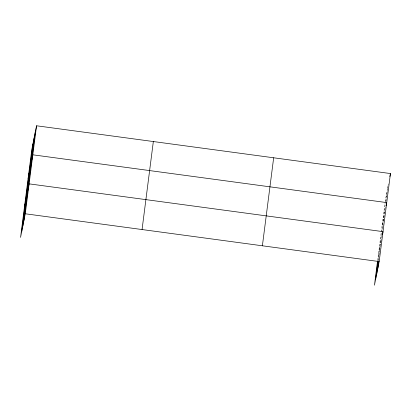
<?xml version="1.0" encoding="UTF-8"?>
<svg xmlns="http://www.w3.org/2000/svg" width="411" height="411" viewBox="0 0 411 411"><rect width="100%" height="100%" fill="white"/><g stroke="black" fill="none" stroke-linecap="round" stroke-linejoin="round"><path stroke-width="0.31" stroke-dasharray="2.06 1.54" d="M377.627 260.399L385.076 202.274M385.153 201.642L388.01 185.772M378.022 260.487L385.472 202.315M385.554 201.683L386.849 191.583M378.449 260.41L378.608 259.136M378.69 258.498L379.672 250.859M379.754 250.222L380.16 247.042M380.242 246.405L380.812 241.961M380.889 241.334L381.701 235.02M382.43 229.338L383.396 221.76M383.478 221.128L384.29 214.814L381.999 226.261M384.449 213.55L384.937 209.764M385.015 209.132L385.338 206.61M386.068 200.928L386.474 197.768M386.551 197.136L387.522 189.563M387.604 188.932L387.845 187.036M388.133 185.145L388.385 183.897M384.537 213.561L384.788 212.307M378.279 255.303L380.565 243.857M380.817 242.603L381.192 240.723"/><path stroke-width="0.62" d="M21.675 231.804L32.952 143.799M22.836 225.993L34.113 137.988M23.966 220.358L35.238 132.352M36.553 125.776L31.827 149.44L20.55 237.445L25.277 213.777L36.553 125.776L390.45 173.555L379.173 261.56L374.447 285.224L377.545 261.036M142.062 229.549L153.339 141.543M262.388 245.793L273.664 157.788M375.572 279.588L377.94 261.124M376.733 273.777L378.367 261.047M377.863 268.142L378.757 261.139M28.102 178.477L32.834 154.813L386.73 202.597L386.135 205.587M24.383 207.519L29.114 183.856L383.011 231.64L382.41 234.63M389.854 176.55L390.45 173.555M25.277 213.777L379.173 261.56"/></g></svg>
